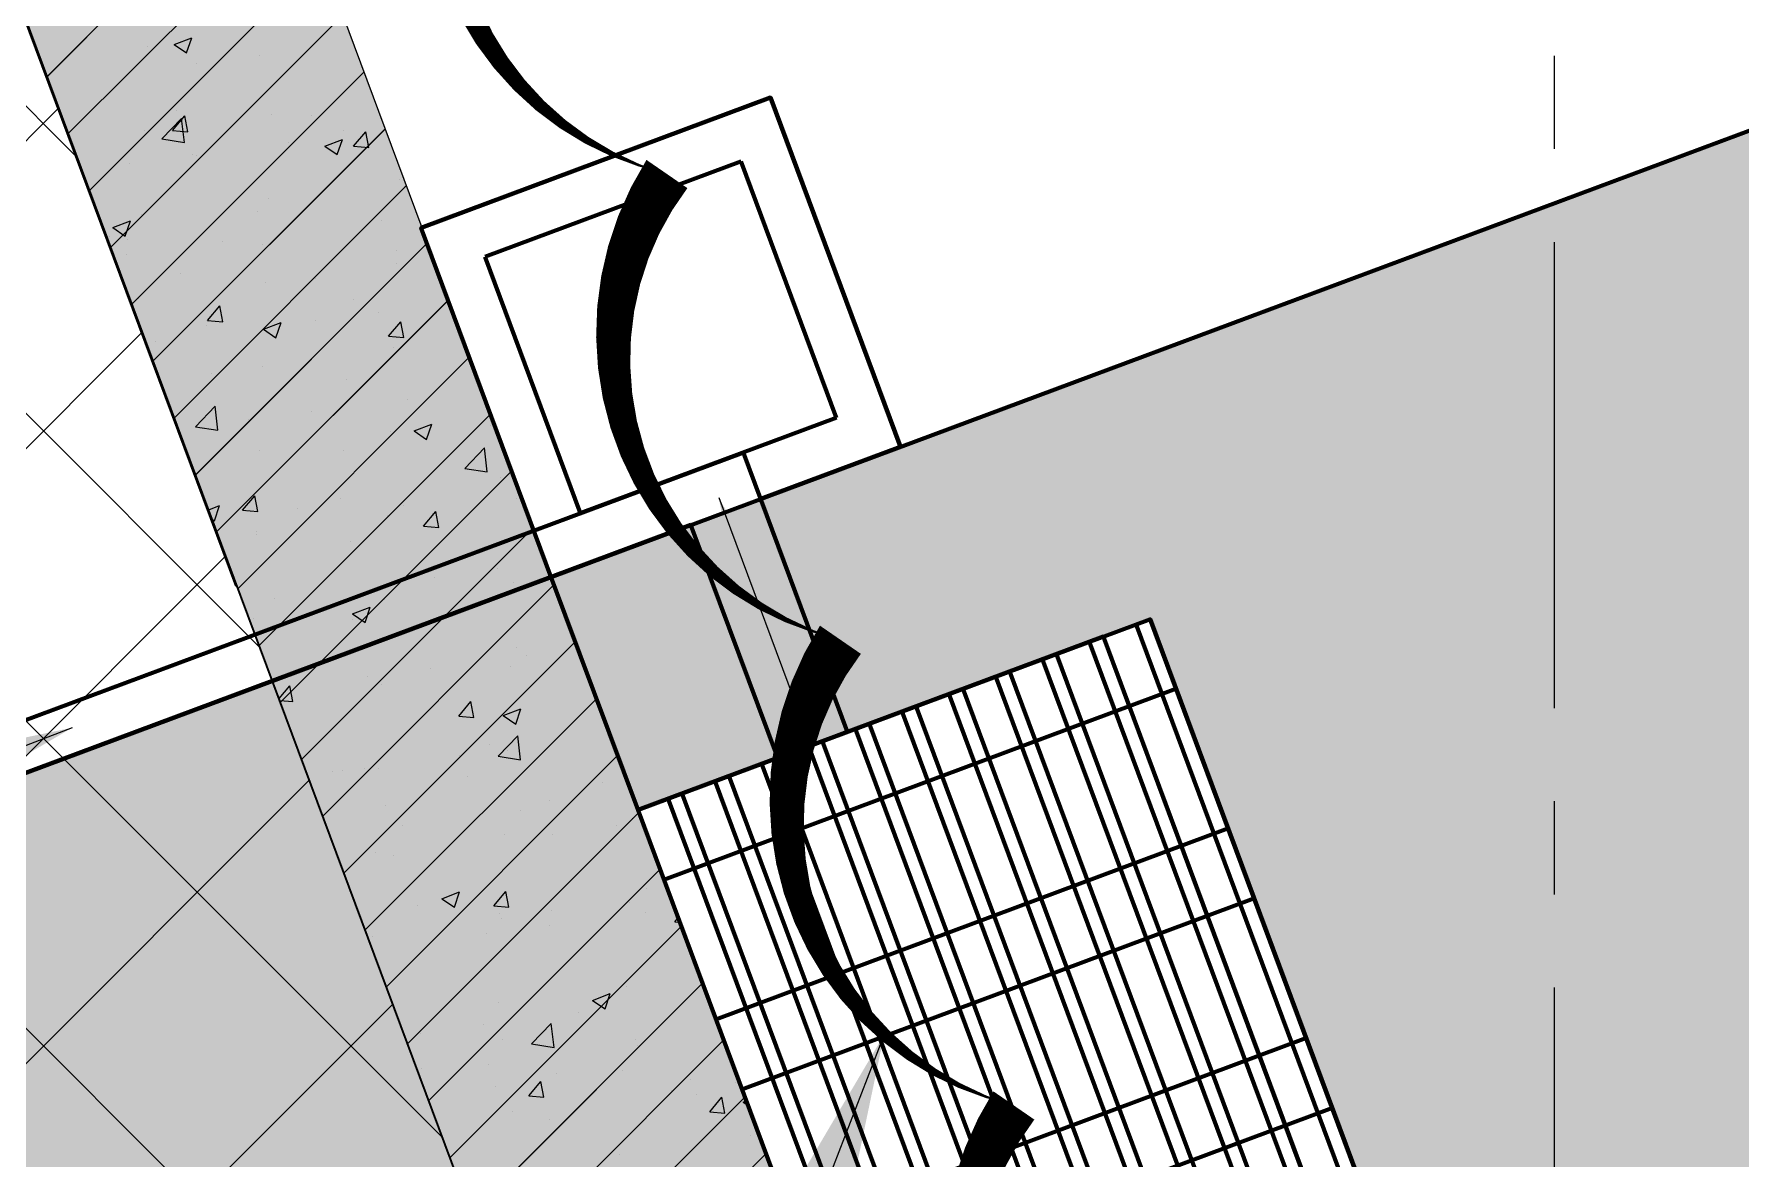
# Model space of a CAD drawing. Header units: millimetres. Extents: x -346728 to 1320345, y -537202 to -385966.
# Drawn here: x 141770 to 148641, y -467898 to -463372 of the extents above; entities that cross this region are included whole.
import ezdxf
from ezdxf.xclip import XClip

# ---------------------------------------------------------------- set-up
doc = ezdxf.new("R2010")
doc.units = ezdxf.units.MM
doc.header["$LTSCALE"] = 100
doc.header["$XCLIPFRAME"] = 2
doc.linetypes.add('DASHED2', pattern=[0.375, 0.25, -0.125])
doc.linetypes.add('X1326_GLB$0$CENTER', pattern=[2, 1.25, -0.25, 0.25, -0.25])
for name, color, linetype, lineweight in [('0 T TEXT', 7, 'Continuous', 13), ('KCMANH', 8, 'Continuous', 13), ('X1326_GLB$0$A-tim', 8, 'X1326_GLB$0$CENTER', 9)]:
    doc.layers.add(name, color=color, linetype=linetype, lineweight=lineweight)
for name, color, linetype in [('hach', 253, 'Continuous'), ('HÀNG RÀO', 50, 'Continuous'), ('W2', 4, 'Continuous'), ('XR_1326_csPL$0$hach', 253, 'Continuous'), ('XR_1326_csPL$0$SY', 1, 'Continuous'), ('XR_1326_csPL$0$W2', 4, 'Continuous')]:
    doc.layers.add(name, color=color, linetype=linetype)
doc.styles.add('TOAN - FONT ARIAL', font='Arial_1.ttf', dxfattribs={"width": 0.8})
doc.dimstyles.new('KC1-5 3', dxfattribs={"dimscale": 400, "dimtxt": 2, "dimasz": 1, "dimexe": 1, "dimexo": 0, "dimgap": 0.5, "dimtad": 1, "dimdec": 0, "dimlfac": 0.041667, "dimzin": 0, "dimdsep": 46, "dimtxsty": 'TOAN - FONT ARIAL', "dimblk": 'ARCHTICK', "dimcen": 1, "dimdle": 1, "dimclrd": 7, "dimclre": 7, "dimclrt": 7, "dimadec": 0, "dimazin": 0, "dimtfac": 1, "dimtdec": 0, "dimtix": 1, "dimtmove": 2, "dimatfit": 3, "dimfxl": 750, "dimtvp": 0.833333, "dimtolj": 1, "dimtzin": 0, "dimarcsym": 0})
doc.dimstyles.new('X1326_GLB$0$200', dxfattribs={"dimscale": 400, "dimtxt": 2, "dimasz": 0.8, "dimexe": 1, "dimexo": 1, "dimgap": 0.5, "dimtad": 1, "dimdec": 0, "dimzin": 0, "dimdsep": 46, "dimtxsty": 'TOAN - FONT ARIAL', "dimblk": 'ARCHTICK', "dimcen": 0.8, "dimdle": 1, "dimclrd": 7, "dimclre": 7, "dimclrt": 7, "dimadec": 0, "dimazin": 0, "dimtfac": 1, "dimtdec": 0, "dimtix": 1, "dimtmove": 2, "dimatfit": 3, "dimfxl": 1, "dimtolj": 1, "dimtzin": 0, "dimarcsym": 0})

# ---------------------------------------------------------------- blocks, each defined once
blk = doc.blocks.new('LVL-KHUNGTEN')
blk.add_lwpolyline([(61072.9, 41092.8), (119123.5, 41092.8), (119123.5, 61.9), (61072.9, 61.9)], close=True)
blk = doc.blocks.new('_ArchTick')
at = {"color": 0, "linetype": 'ByBlock', "const_width": 0.15}
blk.add_lwpolyline([(-0.5, -0.5), (0.5, 0.5)], dxfattribs=at)
blk = doc.blocks.new('mb duong hh')
at = {"layer": '0 T TEXT', "color": 8, "linetype": 'DASHED2', "ltscale": 300}
blk.add_lwpolyline([(75940.4, 34596), (80501.3, 41668.4), (80490.6, 88860.9), (75484.3, 93867.7), (-20031.1, 93859.7), (-33609.9, 75885.4), (-26182.1, 55954.7), (-6300, 2611.9), (0, 0)], close=True, dxfattribs=at)
blk = doc.blocks.new('MB HANG RAO TAM')
h = blk.add_hatch()
h.set_pattern_fill('ANSI37', color=8, scale=7000, style=0)
h.set_pattern_definition([(45, (527887.4, 631399.9), (-618.7184, 618.7184), []), (135, (527887.4, 631399.9), (-618.7184, -618.7184), [])])
h.paths.add_polyline_path([(89794.4, 74797.3), (94796.1, 69797.5), (94804.4, 22611.4), (90245.7, 15544.4), (52522.9, -1634.2), (34323.7, -9922), (14325.3, -19029.1), (8025.5, -16417.2), (-19266.6, 56832.4), (-5687.5, 74797.3), (41806.4, 74797.3), (65796.9, 74797.3)], flags=16)
h.paths.add_polyline_path([(-17292.9, 40146.4), (-15159.6, 40937.9), (-12777.2, 34516.3), (-15127.1, 33730), (-10493, 20001.4), (4783.5, -19372.9), (12547.7, -21453), (91489.9, 14752.5), (95487.5, 20873.6), (95619.7, 46027.1), (95769.8, 74597), (91824.5, 78101.1), (52350.1, 76925.8), (14008, 75822.4), (-9258.6, 75871.1), (-23843.7, 71026.8), (-24251.1, 60760)])
at = {"layer": 'XR_1326_csPL$0$SY', "lineweight": 100}
h = blk.add_hatch(dxfattribs=at)
h.set_pattern_fill('AR-CONC', color=256, scale=100, style=0)
h.set_pattern_definition([(50, (-45059.7, 631401.8), (717.2602, -62.75213), [75, -825]), (355, (-45059.7, 631401.8), (-138.7513, 752.1921), [60, -660]), (100.4514, (-44999.9, 631396.56), (578.5094, 689.43954), [63.7402, -701.1421]), (46.1842, (-45059.7, 631601.8), (1067.241, -165.519), [112.5, -1237.5]), (96.6356, (-44970.8, 631588), (934.6627, 974.1179), [95.6103, -1051.713]), (351.1842, (-45059.7, 631601.8), (934.662, 974.1186), [90, -990]), (21, (-44959.7, 631551.8), (596.90705, -402.6189), [75, -825]), (326, (-44959.7, 631551.8), (243.3153, 725.15005), [60, -660]), (71.4514, (-44909.95, 631518.24), (840.2226, 322.5305), [63.7402, -701.1421]), (37.5, (-45059.7, 631401.8), (12.15986, 332.89385), [0, -652, 0, -670, 0, -662.5]), (7.5, (-45059.7, 631401.8), (263.06954, 394.41171), [0, -382, 0, -637, 0, -252.5]), (327.5, (-45282.7, 631401.8), (533.82244, -22.55487), [0, -250, 0, -780, 0, -1035]), (317.5, (-45382.7, 631401.8), (583.18617, 100.10498), [0, -325, 0, -518, 0, -735])])
h.paths.add_polyline_path([(-10070.2, 17145), (1772.9, 21556.9), (4566, 14060.5), (-7276.8, 9648)])
h.paths.add_polyline_path([(469.1, 13601.2), (-1592.3, 12833.1), (-3687.1, 18455.4), (-1625.7, 19223.5)], flags=16)
h.paths.add_polyline_path([(-5376.1, 11423), (-6688.9, 10934.2), (-8783.7, 16556.5), (-7470.9, 17045.3)], flags=16)
at = {"lineweight": 100}
for p, q in [((-634.5, 16391.4, -1666.9), (-1681.9, 19202.5, -1666.9)), ((-578.3, 16412.4, -1666.9), (-1625.7, 19223.5, -1666.9)), ((-1813.1, 19153.7, -1666.9), (-3687.2, 18455.4, -1666.9)), ((-1813.1, 19153.7, -1666.9), (-3687.2, 18455.4, -1666.9)), ((-822.8, 16321.2, -1666.9), (-1870.2, 19132.4, -1666.9)), ((-766.6, 16342.2, -1666.9), (-1814, 19153.3, -1666.9)), ((-1708.3, 18872.6, -1666.9), (-1813.1, 19153.7, -1666.9)), ((-765.7, 16342.5, -1666.9), (-1813.1, 19153.7, -1666.9)), ((-1011.2, 16251.1, -1666.9), (-2058.6, 19062.2, -1666.9)), ((-955, 16272, -1666.9), (-2002.4, 19083.1, -1666.9)), ((-1199.5, 16180.9, -1666.9), (-2246.9, 18992, -1666.9)), ((-1143.3, 16201.8, -1666.9), (-2190.7, 19013, -1666.9)), ((-1387.9, 16110.7, -1666.9), (-2435.3, 18921.8, -1666.9)), ((-1331.6, 16131.7, -1666.9), (-2379, 18942.8, -1666.9)), ((-1576.2, 16040.5, -1666.9), (-2623.6, 18851.7, -1666.9)), ((-1520, 16061.5, -1666.9), (-2567.4, 18872.6, -1666.9)), ((-1764.6, 15970.4, -1666.9), (-2812, 18781.5, -1666.9)), ((-1708.3, 15991.3, -1666.9), (-2755.7, 18802.4, -1666.9)), ((-1952.9, 15900.2, -1666.9), (-3000.3, 18711.3, -1666.9)), ((-1896.7, 15921.1, -1666.9), (-2944.1, 18732.3, -1666.9)), ((-2141.3, 15830, -1666.9), (-3188.7, 18641.1, -1666.9)), ((-2085, 15851, -1666.9), (-3132.4, 18662.1, -1666.9)), ((-2329.6, 15759.8, -1666.9), (-3377, 18571, -1666.9)), ((-2273.4, 15780.8, -1666.9), (-3320.8, 18591.9, -1666.9)), ((-2517.9, 15689.7, -1666.9), (-3565.3, 18500.8, -1666.9)), ((-2461.7, 15710.6, -1666.9), (-3509.1, 18521.7, -1666.9)), ((-2639.8, 15644.3, -1666.9), (-3687.2, 18455.4, -1666.9))]:
    blk.add_line(p, q, dxfattribs=at)
at = {"color": 1, "lineweight": 100}
for p, q in [((-1520.9, 18942.4, -1666.9), (-3582.4, 18174.3, -1666.9)), ((-1592.4, 12833.1, -1666.9), (-3687.2, 18455.4, -1666.9)), ((-1311.4, 18380.2, -1666.9), (-3372.9, 17612.1, -1666.9)), ((-1206.7, 18099, -1666.9), (-3268.2, 17330.9, -1666.9)), ((-997.2, 17536.8, -1666.9), (-3058.7, 16768.7, -1666.9)), ((-892.5, 17255.7, -1666.9), (-2954, 16487.6, -1666.9))]:
    blk.add_line(p, q, dxfattribs=at)
at = {"color": 26, "lineweight": 100, "elevation": -1666.9}
blk.add_lwpolyline([(-3687.2, 18455.4), (-1625.7, 19223.5), (469.1, 13601.2), (-1592.4, 12833.1)], close=True, dxfattribs=at)
at = {"layer": 'HÀNG RÀO', "color": 1, "lineweight": 40}
for p, q in [((-3192.9, 19706.7, -1666.9), (-288.1, 20789, -1666.9)), ((-9553.8, 17336.7, -1666.9), (-3474, 19602, -1666.9)), ((-3835.4, 18853.3, -1417.4), (-1444.1, 12435.2, -1916.3))]:
    blk.add_line(p, q, dxfattribs=at)
at = {"layer": 'XR_1326_csPL$0$SY', "lineweight": 100}
for p, q in [((-3154.4, 21321.8, -1666.9), (-4560, 20798.1, 0)), ((-2630.7, 19916.2, -1666.9), (-3154.4, 21321.8, -1017.5)), ((-3084.6, 21134.4, -1666.9), (-3084.6, 21134.4, -1666.9)), ((-3272, 21064.6, -1444.6), (-4302.8, 20680.5, -222.2)), ((-2887.9, 20033.8, -1580.3), (-3272, 21064.6, -1104)), ((-3918.7, 19649.7, -1580.3), (-4302.8, 20680.5, -1104)), ((-2887.9, 20033.8, -1444.6), (-3918.7, 19649.7, -222.2)), ((-2843.8, 18769.6, -2099.8), (-3262.7, 19894.1, -1580.3)), ((-2630.7, 19916.2, -1666.9), (-3192.9, 19706.7, -1000.1)), ((-3474, 19602, -666.8), (-4036.3, 19392.5, 0)), ((-3124.9, 18664.9, -2099.8), (-3474, 19602, -1666.9)), ((-3848.9, 19462.3, -1666.9), (-3848.9, 19462.3, -1666.9)), ((-3687.2, 18455.4, -1448.4), (-4036.3, 19392.5, -1666.9))]:
    blk.add_line(p, q, dxfattribs=at)
for points, elevation in [([(-10070.2, 17145), (1772.9, 21556.9), (4566, 14060.5), (-7276.8, 9648)], -5737.1), ([(469.1, 13601.2), (-1592.3, 12833.1), (-3687.1, 18455.4), (-1625.7, 19223.5)], -1666.9)]:
    blk.add_lwpolyline(points, close=True, dxfattribs=dict(at, elevation=elevation))
for points, elevation in [([(-3192.9, 19706.7), (1772.9, 21556.9), (4566.5, 14060.7), (-6686.7, 9867.9)], -1666.9), ([(-3474, 19602), (-4036.3, 19392.5), (-4560, 20798.1), (-3154.4, 21321.8), (-2630.7, 19916.2), (-3192.9, 19706.7)], -1666.9), ([(-8734, 17855.6), (-3262.7, 19894.1)], -1666.9), ([(-3474, 19602), (-8664.2, 17668.2), (-8734, 17855.6), (-3543.9, 19789.4)], -2.2), ([(-9553.8, 17336.7), (-3474, 19602)], -1666.9)]:
    blk.add_lwpolyline(points, dxfattribs=dict(at, elevation=elevation))
at = {"layer": 'XR_1326_csPL$0$W2', "color": 7, "ltscale": 0.5}
blk.add_line((-9537.2, 17342.9, 7850), (-5160.8, 18973.5, 0), dxfattribs=at)
at = {"layer": 'XR_1326_csPL$0$W2', "color": 7, "ltscale": 0.5, "elevation": 0}
blk.add_lwpolyline([(8025.5, -16417.2), (14325.3, -19029.1), (90245.7, 15544.4), (94804.4, 22611.4), (94796.1, 69797.5), (89794.4, 74797.3), (-5687.5, 74797.3), (-19266.6, 56832.4)], close=True, dxfattribs=at)
at = {"layer": 'XR_1326_csPL$0$SY', "lineweight": 100}
for points in [[(-3362.5, 19712.8, -2471.8), (-2990.7, 18714.9, -2471.8)], [(-5964.9, 18786.2, -2471.8), (-7842.4, 18061, -2471.8)]]:
    blk.add_leader(points, dimstyle='X1326_GLB$0$200', override={"dimgap": 1, "dimtad": 0}, dxfattribs=at)

msp = doc.modelspace()

# ---------------------------------------------------------------- hatches: boundary and pattern name
at = {"layer": 'hach'}
h = msp.add_hatch(dxfattribs=at)
h.set_pattern_fill('ANSI31', color=256, scale=70)
h.set_pattern_definition([(45, (121918.56, -508591.22), (-157.15448, 157.15448), [])])
h.paths.add_polyline_path([(142200.7, -410142.2), (128621.2, -428107.5), (155914.1, -501359), (162214.1, -503970.9), (238136.4, -469396.6), (242695.2, -462329.4), (242687.2, -415142.7), (237685.1, -410142.2)])
h.paths.add_polyline_path([(142797.9, -411342.2), (129975.7, -428305.7), (156856.2, -500450.6), (162191.6, -502662.6), (237318.8, -468450.4), (241495.1, -461976.1), (241487, -415639.4), (237188.2, -411342.2)], flags=16)
h = msp.add_hatch(dxfattribs=at)
h.set_pattern_fill('AR-CONC', color=256, scale=4)
h.set_pattern_definition([(50, (121918.56, -508591.2), (728.7387, -63.7563), [76.2, -838.2]), (355, (121918.56, -508591.2), (-140.9737, 764.2274), [60.96, -670.5623]), (100.45144, (121979.3, -508596.54), (587.765, 700.471), [64.76, -712.361]), (46.1842, (121918.6, -508388), (1084.316, -168.1693), [114.3, -1257.3]), (96.63556, (122008.9, -508402), (949.6165, 989.7045), [97.14, -1068.5424]), (351.18415, (121918.6, -508388), (949.6165, 989.7045), [91.44, -1005.839]), (21, (122020.16, -508438.8), (606.4576, -409.0608), [76.2, -838.2]), (326, (122020.16, -508438.8), (247.208, 736.752), [60.96, -670.56]), (71.45144, (122070.7, -508472.9), (853.6657, 327.691), [64.76, -712.3598]), (37.5, (121918.56, -508591.22), (12.3544, 338.22016), [0, -662.432, 0, -680.72, 0, -673.1]), (7.5, (121918.56, -508591.22), (267.27865, 400.7223), [0, -388.112, 0, -647.192, 0, -256.54]), (327.5, (121692, -508591.22), (542.3624, -22.91498), [0, -254, 0, -792.48, 0, -1051.56]), (317.5, (121590.4, -508591.2), (592.5167, 101.706), [0, -330.2, 0, -526.288, 0, -746.76])])
h.paths.add_polyline_path([(142200.7, -410142.2), (128621.2, -428107.5), (155914.1, -501359), (162214.1, -503970.9), (238136.4, -469396.6), (242695.2, -462329.4), (242687.2, -415142.7), (237685.1, -410142.2)])
h.paths.add_polyline_path([(142797.9, -411342.2), (129975.7, -428305.7), (156856.2, -500450.6), (162191.6, -502662.6), (237318.8, -468450.4), (241495.1, -461976.1), (241487, -415639.4), (237188.2, -411342.2)], flags=16)

# ---------------------------------------------------------------- linework, layer by layer
at = {"elevation": -1404.9}
msp.add_lwpolyline([(149871, -473219.6, 0, 200, -0.520567), (147871, -473216.4, 0, 200, -0.520567), (147111, -471431.1, 0, 200, -0.520567), (146412.7, -469557, 0, 200, -0.520567), (145714.4, -467682.8, 0, 200, -0.520567), (145016.1, -465808.7, 0, 200, -0.520567), (144317.8, -463934.5, 0, 200, -0.520567), (143619.5, -462060.4, 0, 200, -0.520567), (142921.2, -460186.3, 0, 200, -0.520567), (142222.9, -458312.1, 0, 200, -0.520567), (141524.7, -456438, 0, 200, -0.520567), (140826.4, -454563.9, 0, 200, -0.520567), (139790.8, -451784.5, 0, 200, -0.520567), (141790.8, -451784.5, 0, 200, -0.520567), (143790.8, -451784.5, 0, 200, -0.520567), (145790.8, -451784.5, 0, 200, -0.520567), (147790.8, -451784.5, 0, 200, -0.520567), (149790.8, -451784.5, 0, 200, -0.520567)], format="xyseb", dxfattribs=at)
at = {"layer": 'W2', "ltscale": 0.5, "elevation": -1404.9}
for points in [[(142200.7, -410142.2), (128621.2, -428107.5), (155914.1, -501359), (162214.1, -503970.9), (238136.4, -469396.6), (242695.2, -462329.4), (242686.9, -415142.1), (237685.1, -410142.2)], [(142797.9, -411342.2), (129975.7, -428305.7), (156856.2, -500450.6), (162191.6, -502662.6), (237318.8, -468450.4), (241495.1, -461976.1), (241487, -415639.4), (237188.2, -411342.2)]]:
    msp.add_lwpolyline(points, close=True, dxfattribs=at)
at = {"layer": 'X1326_GLB$0$A-tim', "ltscale": 15}
msp.add_line((147888.6, -398208.6, -1404.9), (147888.6, -512162.7, -1404.9), dxfattribs=at)
at = {"layer": 'XR_1326_csPL$0$hach', "color": 250}
for p, q in [((141823.6, -463541.5, -1404.9), (142756.6, -462608.5, -1404.9)), ((141908.9, -463770.5, -1404.9), (142841.9, -462837.5, -1404.9)), ((141994.2, -463999.4, -1404.9), (142927.2, -463066.5, -1404.9)), ((142079.6, -464228.4, -1404.9), (143012.5, -463295.5, -1404.9)), ((142333.9, -463413.3, -1404.9), (142405, -463386, -1404.9)), ((142384.4, -463447.5, -1404.9), (142405, -463386.1, -1404.9)), ((142225.7, -463422.4, -1404.9), (142225.7, -463422.4, -1404.9)), ((142333.9, -463413.4, -1404.9), (142384.4, -463447.5, -1404.9)), ((142676.5, -463456.4, -1404.9), (142676.5, -463456.4, -1404.9)), ((142164.9, -464457.4, -1404.9), (143097.9, -463524.4, -1404.9)), ((142422.2, -463489.9, -1404.9), (142422.2, -463489.9, -1404.9)), ((142343.2, -463678, -1404.9), (142343.2, -463678, -1404.9)), ((142284.8, -463793.4, -1404.9), (142363.9, -463710.9, -1404.9)), ((142327.7, -463759.4, -1404.9), (142376.7, -463701, -1404.9)), ((142375.1, -463807.4, -1404.9), (142363.9, -463710.9, -1404.9)), ((142388.5, -463764.7, -1404.9), (142376.8, -463701, -1404.9)), ((142726.5, -463695.6, -1404.9), (142726.5, -463695.6, -1404.9)), ((142885.5, -463701, -1404.9), (142885.5, -463701, -1404.9)), ((142213.3, -463760.6, -1404.9), (142213.3, -463760.6, -1404.9)), ((142250.2, -464686.4, -1404.9), (143183.2, -463753.4, -1404.9)), ((142284.8, -463793.4, -1404.9), (142375.1, -463807.4, -1404.9)), ((142327.7, -463759.4, -1404.9), (142388.5, -463764.7, -1404.9)), ((142794.1, -463806.5, -1404.9), (142794.1, -463806.5, -1404.9)), ((142940.4, -463822.4, -1404.9), (143011.5, -463795.1, -1404.9)), ((142990.9, -463856.5, -1404.9), (143011.5, -463795.1, -1404.9)), ((143016.8, -463760.2, -1404.9), (143016.8, -463760.2, -1404.9)), ((143056.5, -463823.1, -1404.9), (143105.5, -463764.8, -1404.9)), ((143117.3, -463828.4, -1404.9), (143105.5, -463764.8, -1404.9)), ((142409.3, -463857.1, -1404.9), (142409.3, -463857.1, -1404.9)), ((142424.3, -463861.9, -1404.9), (142424.3, -463861.9, -1404.9)), ((142940.3, -463822.4, -1404.9), (142990.9, -463856.5, -1404.9)), ((143056.5, -463823.1, -1404.9), (143117.2, -463828.4, -1404.9)), ((142154.9, -463890.6, -1404.9), (142154.9, -463890.6, -1404.9)), ((142335.5, -464915.4, -1404.9), (143268.5, -463982.4, -1404.9)), ((143241.8, -463957.6, -1404.9), (143241.8, -463957.6, -1404.9)), ((143260.3, -463983.3, -1404.9), (143260.3, -463983.3, -1404.9)), ((142667.8, -464085, -1404.9), (142667.8, -464085, -1404.9)), ((142714.1, -464033.8, -1404.9), (142714.1, -464033.8, -1404.9)), ((142086.7, -464150.1, -1404.9), (142157.8, -464122.8, -1404.9)), ((142086.7, -464150.1, -1404.9), (142137.2, -464184.2, -1404.9)), ((142137.2, -464184.2, -1404.9), (142157.8, -464122.8, -1404.9)), ((142201, -464098.9, -1404.9), (142201, -464098.9, -1404.9)), ((143168.4, -464122.7, -1404.9), (143168.4, -464122.7, -1404.9)), ((142075.2, -464186.7, -1404.9), (142075.2, -464186.7, -1404.9)), ((142145.3, -464197.2, -1404.9), (142145.3, -464197.2, -1404.9)), ((142420.8, -465144.4, -1404.9), (143353.8, -464211.4, -1404.9)), ((142526.8, -464207.2, -1404.9), (142526.8, -464207.2, -1404.9)), ((142687.7, -464220.1, -1404.9), (142687.7, -464220.1, -1404.9)), ((142142, -464257.8, -1404.9), (142142, -464257.8, -1404.9)), ((143229.5, -464295.9, -1404.9), (143229.5, -464295.9, -1404.9)), ((143230.1, -464243, -1404.9), (143230.1, -464243, -1404.9)), ((142359.5, -464333.7, -1404.9), (142359.5, -464333.7, -1404.9)), ((142901.9, -464356.6, -1404.9), (142901.9, -464356.6, -1404.9)), ((142188.6, -464437.1, -1404.9), (142188.6, -464437.1, -1404.9)), ((142701.8, -464372, -1404.9), (142701.8, -464372, -1404.9)), ((142468.7, -464523.6, -1404.9), (142517.7, -464465.2, -1404.9)), ((142506.2, -465373.4, -1404.9), (143439.1, -464440.4, -1404.9)), ((142529.5, -464528.9, -1404.9), (142517.7, -464465.2, -1404.9)), ((143055.8, -464440.5, -1404.9), (143055.8, -464440.5, -1404.9)), ((143155.5, -464489.9, -1404.9), (143155.5, -464489.9, -1404.9)), ((142463.3, -464542.2, -1404.9), (142463.3, -464542.2, -1404.9)), ((142468.7, -464523.6, -1404.9), (142529.4, -464528.9, -1404.9)), ((142693.1, -464559.2, -1404.9), (142743.7, -464593.3, -1404.9)), ((142693.2, -464559.2, -1404.9), (142764.3, -464531.8, -1404.9)), ((142743.7, -464593.3, -1404.9), (142764.3, -464531.9, -1404.9)), ((142901.2, -464523.4, -1404.9), (142901.2, -464523.4, -1404.9)), ((143197.4, -464587.4, -1404.9), (143246.4, -464529, -1404.9)), ((143258.2, -464592.7, -1404.9), (143246.5, -464529, -1404.9)), ((142259.5, -464607.9, -1404.9), (142259.5, -464607.9, -1404.9)), ((143197.4, -464587.4, -1404.9), (143258.2, -464592.7, -1404.9)), ((143217.1, -464634.1, -1404.9), (143217.1, -464634.1, -1404.9)), ((142591.5, -465602.4, -1404.9), (143524.4, -464669.4, -1404.9)), ((142689.4, -464710.2, -1404.9), (142689.4, -464710.2, -1404.9)), ((142485.6, -464736.6, -1404.9), (142485.6, -464736.6, -1404.9)), ((143027.9, -464759.5, -1404.9), (143027.9, -464759.5, -1404.9)), ((143273, -464840, -1404.9), (143273, -464840, -1404.9)), ((142419.5, -464951.3, -1404.9), (142498.6, -464868.8, -1404.9)), ((142509.8, -464965.3, -1404.9), (142498.6, -464868.8, -1404.9)), ((142676.8, -465831.4, -1404.9), (143609.8, -464898.4, -1404.9)), ((142888.2, -464890.7, -1404.9), (142888.2, -464890.7, -1404.9)), ((142419.5, -464951.3, -1404.9), (142509.8, -464965.3, -1404.9)), ((142633.9, -464924.1, -1404.9), (142633.9, -464924.1, -1404.9)), ((143204.8, -464972.3, -1404.9), (143204.8, -464972.3, -1404.9)), ((143299.6, -464968.2, -1404.9), (143370.8, -464940.9, -1404.9)), ((143299.6, -464968.3, -1404.9), (143350.1, -465002.3, -1404.9)), ((143350.1, -465002.3, -1404.9), (143370.7, -464940.9, -1404.9)), ((143606.4, -464945, -1404.9), (143606.4, -464945, -1404.9)), ((142677.1, -465048.5, -1404.9), (142677.1, -465048.5, -1404.9)), ((143013.8, -465046.7, -1404.9), (143013.8, -465046.7, -1404.9)), ((143503.8, -465119.4, -1404.9), (143582.9, -465037, -1404.9)), ((143594.2, -465133.4, -1404.9), (143582.9, -465037, -1404.9)), ((143503.8, -465119.4, -1404.9), (143594.1, -465133.5, -1404.9)), ((142762.1, -466060.3, -1404.9), (143695.1, -465127.4, -1404.9)), ((143647.4, -465156.2, -1404.9), (143647.4, -465156.2, -1404.9)), ((142609.7, -465287.8, -1404.9), (142658.7, -465229.5, -1404.9)), ((142670.5, -465293.1, -1404.9), (142658.7, -465229.5, -1404.9)), ((143005.7, -465240.7, -1404.9), (143005.7, -465240.7, -1404.9)), ((143714.1, -465239, -1404.9), (143714.1, -465239, -1404.9)), ((142473.4, -465285.4, -1404.9), (142517.1, -465268.6, -1404.9)), ((142487.8, -465324.2, -1404.9), (142496.5, -465330, -1404.9)), ((142496.5, -465330, -1404.9), (142517.1, -465268.6, -1404.9)), ((142609.7, -465287.8, -1404.9), (142670.4, -465293.1, -1404.9)), ((142620.9, -465291.4, -1404.9), (142620.9, -465291.4, -1404.9)), ((142830.1, -465278.7, -1404.9), (142830.1, -465278.7, -1404.9)), ((143192.4, -465310.5, -1404.9), (143192.4, -465310.5, -1404.9)), ((143257.3, -465269.8, -1404.9), (143257.3, -465269.8, -1404.9)), ((143338.4, -465351.6, -1404.9), (143387.4, -465293.2, -1404.9)), ((143372.4, -465301.6, -1404.9), (143372.4, -465301.6, -1404.9)), ((143399.2, -465356.9, -1404.9), (143387.4, -465293.2, -1404.9)), ((142664.7, -465386.7, -1404.9), (142664.7, -465386.7, -1404.9)), ((142664.8, -465371.5, -1404.9), (142664.8, -465371.5, -1404.9)), ((142847.4, -466289.3, -1404.9), (143780.4, -465356.4, -1404.9)), ((143338.4, -465351.6, -1404.9), (143399.2, -465356.9, -1404.9)), ((143044.3, -465415.1, -1404.9), (143044.3, -465415.1, -1404.9)), ((143586.7, -465438.1, -1404.9), (143586.7, -465438.1, -1404.9)), ((143634.5, -465523.5, -1404.9), (143634.5, -465523.5, -1404.9)), ((142932.8, -466518.3, -1404.9), (143865.7, -465585.4, -1404.9)), ((143380.1, -465557, -1404.9), (143380.1, -465557, -1404.9)), ((143701.7, -465577.2, -1404.9), (143701.7, -465577.2, -1404.9)), ((142738.5, -465641.4, -1404.9), (142738.5, -465641.4, -1404.9)), ((143180.1, -465648.7, -1404.9), (143180.1, -465648.7, -1404.9)), ((143645.3, -465625.4, -1404.9), (143645.3, -465625.4, -1404.9)), ((142652.4, -465724.9, -1404.9), (142652.4, -465724.9, -1404.9)), ((143052.4, -465705, -1404.9), (143123.5, -465677.7, -1404.9)), ((143052.4, -465705, -1404.9), (143102.9, -465739.1, -1404.9)), ((143052.8, -465727.1, -1404.9), (143052.8, -465727.1, -1404.9)), ((143102.9, -465739.1, -1404.9), (143123.5, -465677.7, -1404.9)), ((143018.1, -466747.3, -1404.9), (143951, -465814.3, -1404.9)), ((143170.3, -465818, -1404.9), (143170.3, -465818, -1404.9)), ((143712.7, -465840.9, -1404.9), (143712.7, -465840.9, -1404.9)), ((143752, -465873.6, -1404.9), (143752, -465873.6, -1404.9)), ((143367.2, -465924.2, -1404.9), (143367.2, -465924.2, -1404.9)), ((143689.4, -465915.4, -1404.9), (143689.4, -465915.4, -1404.9)), ((142756.5, -466045.2, -1404.9), (142799.6, -465993.7, -1404.9)), ((142811.4, -466057.4, -1404.9), (142799.7, -465993.7, -1404.9)), ((143112.8, -465957.7, -1404.9), (143112.8, -465957.7, -1404.9)), ((143167.7, -465987, -1404.9), (143167.7, -465987, -1404.9)), ((142759.3, -466052.8, -1404.9), (142811.4, -466057.4, -1404.9)), ((143103.4, -466976.3, -1404.9), (144036.4, -466043.3, -1404.9)), ((143479.4, -466115.8, -1404.9), (143528.4, -466057.4, -1404.9)), ((143540.2, -466121.1, -1404.9), (143528.4, -466057.4, -1404.9)), ((143479.4, -466115.8, -1404.9), (143540.1, -466121.1, -1404.9)), ((143658.8, -466114.1, -1404.9), (143709.4, -466148.2, -1404.9)), ((143658.9, -466114, -1404.9), (143730, -466086.7, -1404.9)), ((143709.4, -466148.2, -1404.9), (143730, -466086.8, -1404.9)), ((143638.5, -466277.3, -1404.9), (143717.6, -466194.8, -1404.9)), ((143728.8, -466291.3, -1404.9), (143717.6, -466194.8, -1404.9)), ((143188.7, -467205.3, -1404.9), (144121.7, -466272.3, -1404.9)), ((143484.7, -466274.3, -1404.9), (143484.7, -466274.3, -1404.9)), ((143603.4, -466231.6, -1404.9), (143603.4, -466231.6, -1404.9)), ((143638.5, -466277.3, -1404.9), (143728.8, -466291.3, -1404.9)), ((143677, -466253.6, -1404.9), (143677, -466253.6, -1404.9)), ((142972.5, -466337.2, -1404.9), (142972.5, -466337.2, -1404.9)), ((143010.8, -466333.3, -1404.9), (143010.8, -466333.3, -1404.9)), ((143099.9, -466324.9, -1404.9), (143099.9, -466324.9, -1404.9)), ((143155.4, -466325.2, -1404.9), (143155.4, -466325.2, -1404.9)), ((143514.8, -466360.1, -1404.9), (143514.8, -466360.1, -1404.9)), ((144057.2, -466383, -1404.9), (144057.2, -466383, -1404.9)), ((143186.7, -466473.7, -1404.9), (143186.7, -466473.7, -1404.9)), ((143729, -466496.6, -1404.9), (143729, -466496.6, -1404.9)), ((143846.8, -466454.7, -1404.9), (143846.8, -466454.7, -1404.9)), ((143254.3, -466556.4, -1404.9), (143254.3, -466556.4, -1404.9)), ((143274, -467434.3, -1404.9), (144207, -466501.3, -1404.9)), ((144113.4, -466557, -1404.9), (144113.4, -466557, -1404.9)), ((144177.8, -466526.8, -1404.9), (144177.8, -466526.8, -1404.9)), ((143664.7, -466591.9, -1404.9), (143664.7, -466591.9, -1404.9)), ((143859.1, -466590.5, -1404.9), (143859.1, -466590.5, -1404.9)), ((143143, -466663.4, -1404.9), (143143, -466663.4, -1404.9)), ((143217.4, -466675, -1404.9), (143217.4, -466675, -1404.9)), ((143359.4, -467663.3, -1404.9), (144292.3, -466730.3, -1404.9)), ((143411.7, -466850.8, -1404.9), (143482.8, -466823.5, -1404.9)), ((143462.2, -466884.9, -1404.9), (143482.8, -466823.5, -1404.9)), ((143620.4, -466880, -1404.9), (143669.4, -466821.7, -1404.9)), ((143681.1, -466885.4, -1404.9), (143669.4, -466821.7, -1404.9)), ((144234.8, -466810.2, -1404.9), (144234.8, -466810.2, -1404.9)), ((143312.7, -466876.6, -1404.9), (143312.7, -466876.6, -1404.9)), ((143411.6, -466850.8, -1404.9), (143462.2, -466884.9, -1404.9)), ((143620.4, -466880, -1404.9), (143681.1, -466885.4, -1404.9)), ((143855, -466899.5, -1404.9), (143855, -466899.5, -1404.9)), ((144165.5, -466865, -1404.9), (144165.5, -466865, -1404.9)), ((144230.9, -466907.1, -1404.9), (144230.9, -466907.1, -1404.9)), ((143444.7, -467892.3, -1404.9), (144377.6, -466959.3, -1404.9)), ((143642.3, -466911.9, -1404.9), (143642.3, -466911.9, -1404.9)), ((143652.3, -466930.1, -1404.9), (143652.3, -466930.1, -1404.9)), ((143846.1, -466957.8, -1404.9), (143846.1, -466957.8, -1404.9)), ((144349.1, -466943.8, -1404.9), (144364.9, -466925, -1404.9)), ((144349.1, -466943.8, -1404.9), (144372.6, -466945.9, -1404.9)), ((143130.6, -467001.6, -1404.9), (143130.6, -467001.6, -1404.9)), ((143591.8, -466991.2, -1404.9), (143591.8, -466991.2, -1404.9)), ((143530, -468121.3, -1404.9), (144463, -467188.3, -1404.9)), ((144018.1, -467259.8, -1404.9), (144089.3, -467232.5, -1404.9)), ((144068.6, -467294, -1404.9), (144089.2, -467232.6, -1404.9)), ((144153.1, -467203.3, -1404.9), (144153.1, -467203.3, -1404.9)), ((143639.9, -467268.3, -1404.9), (143639.9, -467268.3, -1404.9)), ((143963.6, -467307.8, -1404.9), (143963.6, -467307.8, -1404.9)), ((144018.1, -467259.9, -1404.9), (144068.6, -467294, -1404.9)), ((143578.9, -467358.5, -1404.9), (143578.9, -467358.5, -1404.9)), ((143773.2, -467435.2, -1404.9), (143852.3, -467352.7, -1404.9)), ((143863.5, -467449.2, -1404.9), (143852.3, -467352.7, -1404.9)), ((143324.5, -467392, -1404.9), (143324.5, -467392, -1404.9)), ((143615.3, -468350.2, -1404.9), (144548.3, -467417.3, -1404.9)), ((143657.2, -467418.6, -1404.9), (143657.2, -467418.6, -1404.9)), ((143773.2, -467435.2, -1404.9), (143863.5, -467449.2, -1404.9)), ((144192.9, -467416.4, -1404.9), (144192.9, -467416.4, -1404.9)), ((144199.6, -467441.6, -1404.9), (144199.6, -467441.6, -1404.9)), ((143600.4, -467518.1, -1404.9), (143600.4, -467518.1, -1404.9)), ((143329.1, -467532.2, -1404.9), (143329.1, -467532.2, -1404.9)), ((143761.3, -467644.3, -1404.9), (143810.3, -467585.9, -1404.9)), ((143822.1, -467649.6, -1404.9), (143810.4, -467585.9, -1404.9)), ((143871.4, -467555.1, -1404.9), (143871.4, -467555.1, -1404.9)), ((144140.8, -467541.5, -1404.9), (144140.8, -467541.5, -1404.9)), ((144413.8, -467578, -1404.9), (144413.8, -467578, -1404.9)), ((144592.4, -467590.6, -1404.9), (144592.4, -467590.6, -1404.9)), ((143627.6, -467606.5, -1404.9), (143627.6, -467606.5, -1404.9)), ((143700.6, -468579.2, -1404.9), (144633.6, -467646.3, -1404.9)), ((143761.3, -467644.3, -1404.9), (143822.1, -467649.6, -1404.9)), ((144338, -467624.1, -1404.9), (144338, -467624.1, -1404.9)), ((144436.3, -467639.5, -1404.9), (144436.3, -467639.5, -1404.9)), ((144490.1, -467708, -1404.9), (144539.1, -467649.7, -1404.9)), ((144550.8, -467713.3, -1404.9), (144539.1, -467649.7, -1404.9)), ((144624.6, -467668.9, -1404.9), (144639.9, -467663, -1404.9)), ((143696.4, -467708.5, -1404.9), (143696.4, -467708.5, -1404.9)), ((144490.1, -467708, -1404.9), (144550.8, -467713.3, -1404.9)), ((144624.6, -467668.9, -1404.9), (144647.9, -467684.7, -1404.9)), ((143843.8, -467741.2, -1404.9), (143843.8, -467741.2, -1404.9)), ((144656.1, -467803.5, -1404.9), (144656.1, -467803.5, -1404.9)), ((143785.9, -468808.2, -1404.9), (144718.9, -467875.2, -1404.9)), ((144128.4, -467879.7, -1404.9), (144128.4, -467879.7, -1404.9))]:
    msp.add_line(p, q, dxfattribs=at)
at = {"layer": 'XR_1326_csPL$0$W2', "color": 7, "ltscale": 0.5}
for p, q in [((128621.2, -428107.5, -1404.9), (155914.1, -501359, -1404.9)), ((129975.7, -428305.7, -1404.9), (156856.2, -500450.6, -1404.9))]:
    msp.add_line(p, q, dxfattribs=at)

# ---------------------------------------------------------------- block references
at = {"extrusion": (0.00597, -2.28885e-18, 0.999982), "xscale": 3.385207865094198, "yscale": 3.385207865094198, "zscale": 3.385207865094198}
msp.add_blockref('LVL-KHUNGTEN', (-107243.5, -525073.6, -287.1), dxfattribs=at)
ref = msp.add_blockref('mb duong hh', (162214.1, -503978, 0))
XClip(ref).set_block_clipping_path([(-58962.6888090824, -15358.4345334051), (108047.3313388755, 114603.0144500207)])

# ---------------------------------------------------------------- leaders
at = {"layer": 'KCMANH', "color": 5}
msp.add_leader([(145192.3, -467397.3, -1404.9), (143825.8, -470926.3, -1404.9), (127095.4, -470926.3, -1404.9)], dimstyle='KC1-5 3', override={"dimasz": 3, "dimgap": 0.5, "dimtad": 0}, dxfattribs=at)

# ---------------------------------------------------------------- next in the draw order: block references
msp.add_blockref('MB HANG RAO TAM', (147888.6, -484948.9, 0))

doc.saveas('drawing.dxf')
